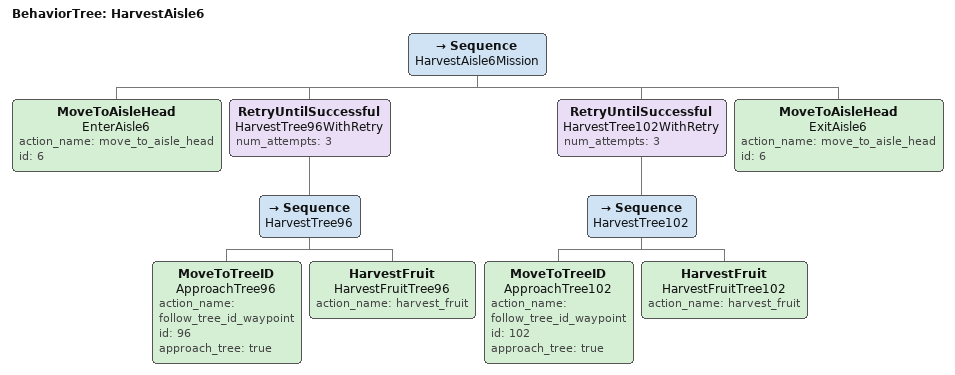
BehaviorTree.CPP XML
<root BTCPP_format="4" schema_location="schemas/amiga_btcpp.xsd">
  <Mission>harvest trees 96 and 102 in aisle 6</Mission>
  <BehaviorTree ID="HarvestAisle6">
    <Sequence name="HarvestAisle6Mission">
      <MoveToAisleHead name="EnterAisle6" action_name="move_to_aisle_head" id="6"/>
      <RetryUntilSuccessful name="HarvestTree96WithRetry" num_attempts="3">
        <Sequence name="HarvestTree96">
          <MoveToTreeID name="ApproachTree96" action_name="follow_tree_id_waypoint" id="96" approach_tree="true"/>
          <HarvestFruit name="HarvestFruitTree96" action_name="harvest_fruit"/>
        </Sequence>
      </RetryUntilSuccessful>
      <RetryUntilSuccessful name="HarvestTree102WithRetry" num_attempts="3">
        <Sequence name="HarvestTree102">
          <MoveToTreeID name="ApproachTree102" action_name="follow_tree_id_waypoint" id="102" approach_tree="true"/>
          <HarvestFruit name="HarvestFruitTree102" action_name="harvest_fruit"/>
        </Sequence>
      </RetryUntilSuccessful>
      <MoveToAisleHead name="ExitAisle6" action_name="move_to_aisle_head" id="6"/>
    </Sequence>
  </BehaviorTree>
</root>
